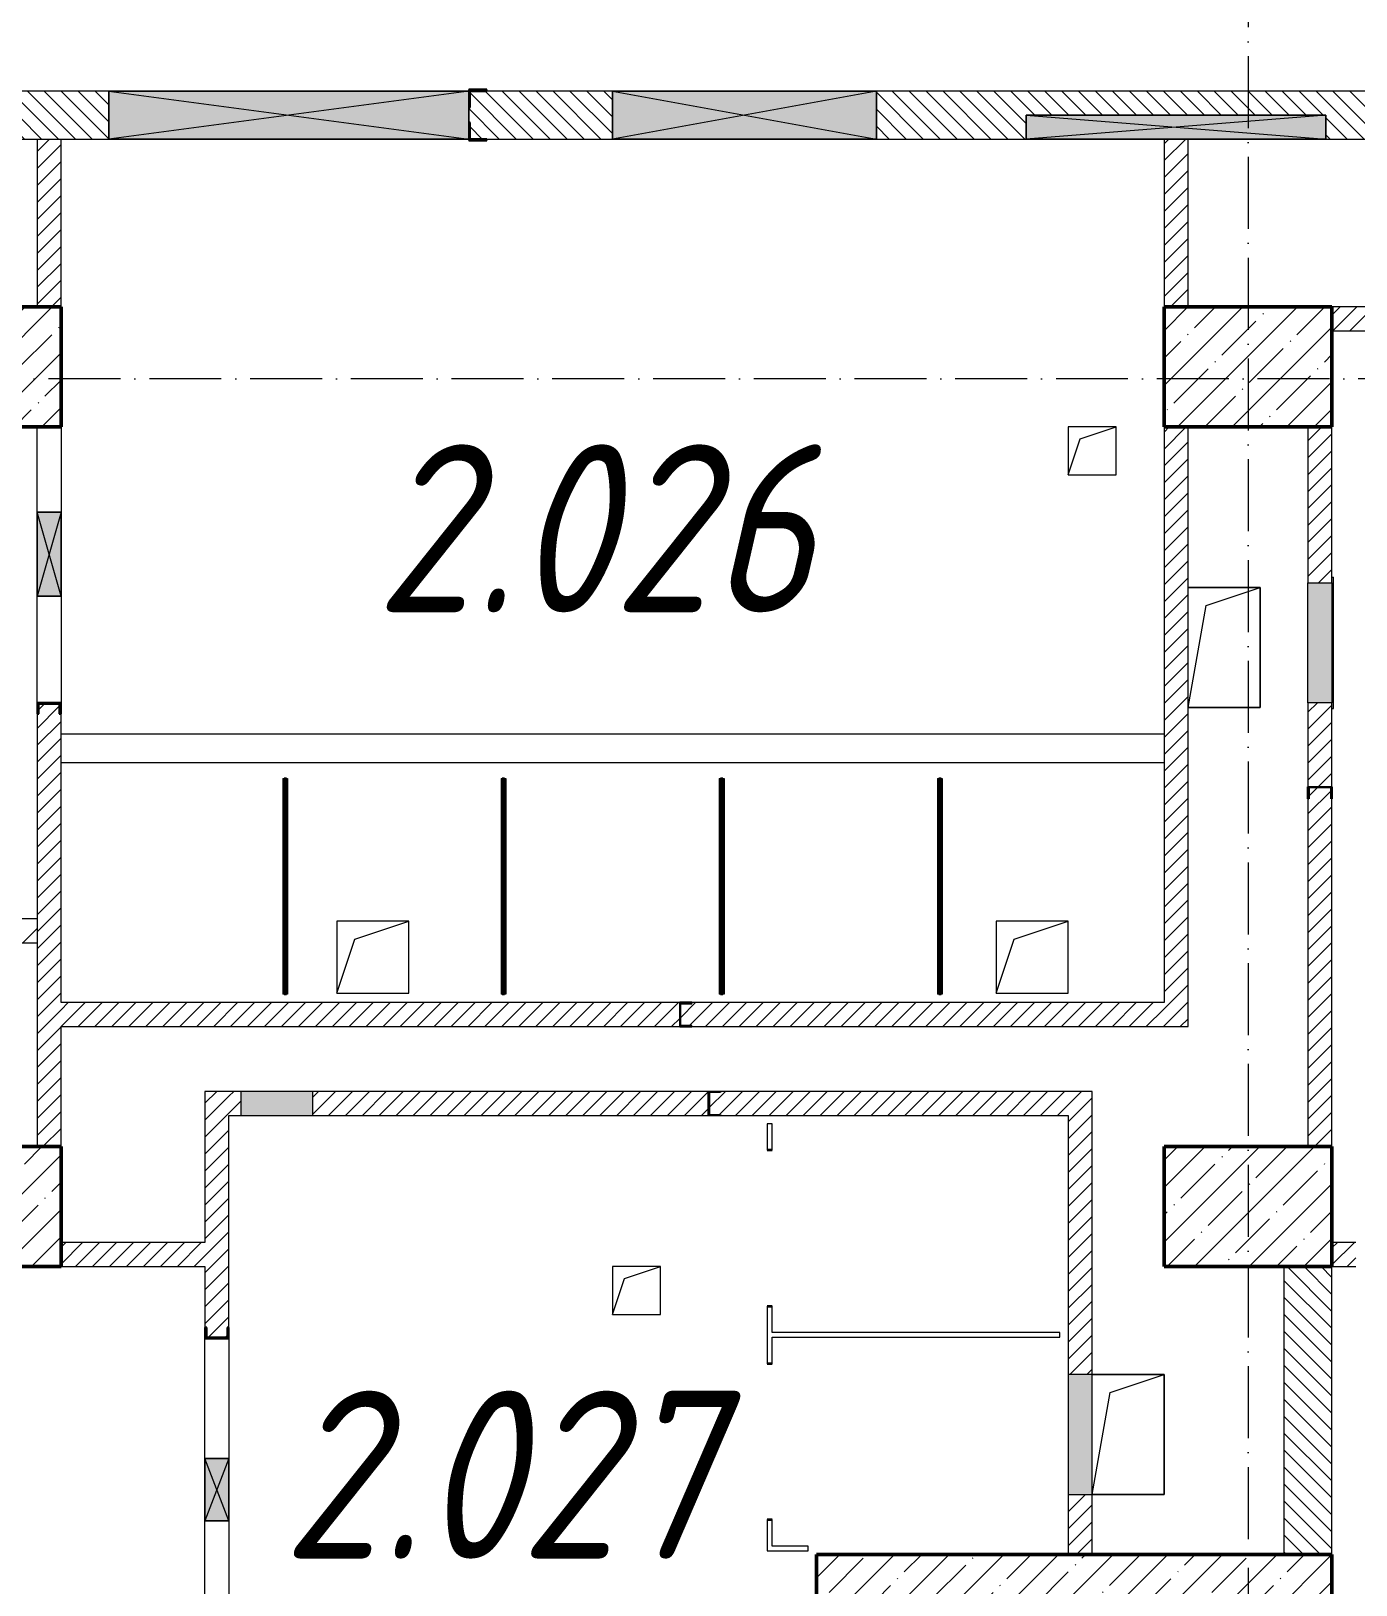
# Model space of a CAD drawing. Header units: millimetres. Extents: x -12989 to 629078, y -109036 to 555275.
# Drawn here: x 594643 to 600168, y 148838 to 155315 of the extents above; entities that cross this region are included whole.
import ezdxf

# ---------------------------------------------------------------- set-up
doc = ezdxf.new("R2010")
doc.units = ezdxf.units.MM
doc.linetypes.add('50_200_ШТРИХ_1Т_ш5_п1_п1_', pattern=[700, 500, -100, 0, -100])
for name, color, linetype, lineweight in [('A-DETL-GENF-OTLN', 7, 'Continuous', 9), ('A-DOOR-OPNG-MCUT', 7, 'Continuous', 35), ('A-FLOR-____-OTLN', 7, 'Continuous', 9), ('A-GENM-____-MCUT', 7, 'Continuous', 25), ('A-GENM-____-OTLN', 7, 'Continuous', 9), ('A-GENM-____-OTLN-1', 7, 'Continuous', 25), ('A-GLAZ-____-OTLN', 7, 'Continuous', 9), ('A-WALL-____-MCUT', 7, 'Continuous', 13), ('A-WALL-____-MCUT-2', 7, 'Continuous', 50), ('A-WALL-____-OTLN', 7, 'Continuous', 9), ('A-WALL-____-PATT-1', 7, 'Continuous', 9), ('A-WALL-FNSH-MCUT-1', 7, 'Continuous', 9), ('I-WALL-____-OTLN', 7, 'Continuous', 9), ('S-COLS-____-MCUT', 7, 'Continuous', 50), ('S-COLS-____-OTLN', 7, 'Continuous', 9), ('S-GRID-____-OTLN-1', 7, '50_200_ШТРИХ_1Т_ш5_п1_п1_', 9), ('Марки помещений', 7, 'Continuous', 9)]:
    doc.layers.add(name, color=color, linetype=linetype, lineweight=lineweight)
doc.layers.add('A-DOOR-____-OTLN-1', color=7, linetype='Continuous', lineweight=9, true_color=0xffffff)
doc.layers.add('A-GLAZ-____-OTLN-1', color=7, linetype='Continuous', lineweight=9, true_color=0xc0c0c0)
doc.styles.add('ISOCPEUR_I_2', font='isocpeui.ttf', dxfattribs={"width": 0.85, "height": 2.3})
pattern_1 = [(135, (516567.8, 90784.41), (-35.35534, -35.35534), [])]
pattern_2 = [(45, (516567.8, 90784.41), (-35.35534, 35.35534), [])]
pattern_3 = [(45, (516567.8, 90784.41), (-114.04925, 114.04925), []), (45, (516681.85, 90784.41), (-114.04925, 114.04925), [201.612, -40.322, 3.353, -36.97])]

# ---------------------------------------------------------------- blocks, each defined once
blk = doc.blocks.new('DOR_ДУ_распашная__1Ст_Прямоугольная_ШЕР - Вн_650х2100h_Кабинки С_у-17949503-АР1_План отверстий 2 этажа в осях 1-64_Ю-ЯЯ')
at = {"layer": 'A-DOOR-OPNG-MCUT'}
for p, q in [((-325, 10), (-325, -10)), ((325, -10), (325, 10))]:
    blk.add_line(p, q, dxfattribs=at)
blk = doc.blocks.new('BSC_Колонна _Прямоугольная - 500х700-V106-АР1_План отверстий 2 этажа в осях 1-64_Ю-ЯЯ')
at = {"layer": 'S-COLS-____-OTLN'}
h = blk.add_hatch(dxfattribs=at)
h.set_pattern_fill('FP_119', color=256, style=0, pattern_type=2)
h.set_pattern_definition([(315, (-63131.04, 77850), (114.04925, 114.04925), []), (315, (-63131.04, 77735.95), (114.04925, 114.04925), [201.613, -40.323, 3.353, -36.97])])
h.paths.add_polyline_path([(-250, 350), (-250, -350), (250, -350), (250, 350)], flags=0)
at = {"layer": 'S-COLS-____-MCUT'}
for p, q in [((250, 350), (-250, 350)), ((-250, 350), (-250, -350)), ((250, -350), (250, 350)), ((-250, -350), (250, -350))]:
    blk.add_line(p, q, dxfattribs=at)
blk = doc.blocks.new('BSC_Колонна _Прямоугольная - 500х700-V107-АР1_План отверстий 2 этажа в осях 1-64_Ю-ЯЯ')
at = {"layer": 'S-COLS-____-OTLN'}
h = blk.add_hatch(dxfattribs=at)
h.set_pattern_fill('FP_120', color=256, style=0, pattern_type=2)
h.set_pattern_definition([(315, (-63131.04, 83150), (114.04925, 114.04925), []), (315, (-63131.04, 83035.95), (114.04925, 114.04925), [201.613, -40.323, 3.353, -36.97])])
h.paths.add_polyline_path([(-250, 350), (-250, -350), (250, -350), (250, 350)], flags=0)
at = {"layer": 'S-COLS-____-MCUT'}
for p, q in [((250, 350), (-250, 350)), ((-250, 350), (-250, -350)), ((250, -350), (250, 350)), ((-250, -350), (250, -350))]:
    blk.add_line(p, q, dxfattribs=at)
blk = doc.blocks.new('BSC_Колонна _Прямоугольная - 500х700-V126-АР1_План отверстий 2 этажа в осях 1-64_Ю-ЯЯ')
at = {"layer": 'S-COLS-____-OTLN'}
h = blk.add_hatch(dxfattribs=at)
h.set_pattern_fill('FP_139', color=256, style=0, pattern_type=2)
h.set_pattern_definition([(315, (-59631.04, 77850), (114.04925, 114.04925), []), (315, (-59631.04, 77735.95), (114.04925, 114.04925), [201.613, -40.323, 3.353, -36.97])])
h.paths.add_polyline_path([(-250, 350), (-250, -350), (250, -350), (250, 350)], flags=0)
at = {"layer": 'S-COLS-____-MCUT'}
for p, q in [((250, 350), (-250, 350)), ((-250, 350), (-250, -350)), ((250, -350), (250, 350)), ((-250, -350), (250, -350))]:
    blk.add_line(p, q, dxfattribs=at)
blk = doc.blocks.new('BSC_Колонна _Прямоугольная - 500х700-V127-АР1_План отверстий 2 этажа в осях 1-64_Ю-ЯЯ')
at = {"layer": 'S-COLS-____-OTLN'}
h = blk.add_hatch(dxfattribs=at)
h.set_pattern_fill('FP_140', color=256, style=0, pattern_type=2)
h.set_pattern_definition([(315, (-59631.04, 83150), (114.04925, 114.04925), []), (315, (-59631.04, 83035.95), (114.04925, 114.04925), [201.613, -40.323, 3.353, -36.97])])
h.paths.add_polyline_path([(-250, 350), (-250, -350), (250, -350), (250, 350)], flags=0)
at = {"layer": 'S-COLS-____-MCUT'}
for p, q in [((250, 350), (-250, 350)), ((-250, 350), (-250, -350)), ((250, -350), (250, 350)), ((-250, -350), (250, -350))]:
    blk.add_line(p, q, dxfattribs=at)
blk = doc.blocks.new('154_Стойка_СКБ_Швеллер - СМ-2180_100-28278414-АР1_План отверстий 2 этажа в осях 1-64_Ю-ЯЯ')
at = {"layer": 'A-GENM-____-MCUT'}
for p, q in [((171, 50), (125, 50)), ((125, 50), (125, -50)), ((129.5, 42.4), (171, 42.4)), ((129.5, -42.4), (129.5, 42.4)), ((171, 42.4), (171, 50)), ((125, -50), (171, -50)), ((171, -42.4), (129.5, -42.4)), ((171, -50), (171, -42.4))]:
    blk.add_line(p, q, dxfattribs=at)
blk = doc.blocks.new('154_Фахверк_СКБ_Швеллер - Тип_100_3960-28333271-АР1_План отверстий 2 этажа в осях 1-64_Ю-ЯЯ')
at = {"layer": 'A-GENM-____-MCUT'}
for p, q in [((125, 50), (175, 50)), ((125, -50), (125, 50)), ((128, 47), (128, -47)), ((175, 47), (128, 47)), ((175, 50), (175, 47)), ((175, -50), (125, -50)), ((128, -47), (175, -47)), ((175, -47), (175, -50))]:
    blk.add_line(p, q, dxfattribs=at)
blk = doc.blocks.new('154_Фахверк_СКБ_Швеллер - Тип_100_3960-28331862-АР1_План отверстий 2 этажа в осях 1-64_Ю-ЯЯ')
at = {"layer": 'A-GENM-____-MCUT'}
for p, q in [((175, 50), (125, 50)), ((125, 50), (125, -50)), ((128, 47), (175, 47)), ((128, -47), (128, 47)), ((175, 47), (175, 50)), ((125, -50), (175, -50)), ((175, -47), (128, -47)), ((175, -50), (175, -47))]:
    blk.add_line(p, q, dxfattribs=at)
blk = doc.blocks.new('Фахверк_СКБ_Уголок - 200_3960-28339211-АР1_План отверстий 2 этажа в осях 1-64_Ю-ЯЯ')
at = {"layer": 'A-GENM-____-MCUT'}
for p, q in [((125, 156), (50, 156)), ((50, 156), (50, 150)), ((50, 150), (119, 150)), ((119, 150), (119, 81)), ((125, 81), (125, 156)), ((119, 81), (125, 81)), ((125, 19), (119, 19)), ((119, 19), (119, -50)), ((125, -56), (125, 19)), ((119, -50), (50, -50)), ((50, -50), (50, -56)), ((50, -56), (125, -56))]:
    blk.add_line(p, q, dxfattribs=at)
blk = doc.blocks.new('131_Панель боковая - 900х1500-29281255-АР1_План отверстий 2 этажа в осях 1-64_Ю-ЯЯ')
at = {"layer": 'A-GENM-____-MCUT'}
for p, q in [((450, 5), (-450, 5)), ((-450, 5), (-450, -5)), ((450, -5), (450, 5)), ((-450, -5), (450, -5))]:
    blk.add_line(p, q, dxfattribs=at)
at = {"layer": 'A-GENM-____-OTLN'}
for p, q in [((-450, 10), (450, 10)), ((-450, 5), (-450, 10)), ((450, 10), (450, 5)), ((-450, -10), (-450, -5)), ((-450, -10), (450, -10)), ((450, -5), (450, -10))]:
    blk.add_line(p, q, dxfattribs=at)
blk = doc.blocks.new('AR_Отверстие Ниша - Лючок-32401897-АР1_План отверстий 2 этажа в осях 1-64_Ю-ЯЯ')
at = {"layer": 'A-GLAZ-____-OTLN'}
blk.add_hatch(color=256, dxfattribs=at).paths.add_polyline_path([(250, -50), (250, 50), (-250, 50), (-250, -50), (-158, -50)], flags=0)
for p, q in [((250, 50), (-250, 50)), ((-250, 50), (-250, -50)), ((250, -50), (250, 50)), ((-250, -50), (250, -50))]:
    blk.add_line(p, q, dxfattribs=at)
blk = doc.blocks.new('AR_Отверстие Ниша - Лючок-32401869-АР1_План отверстий 2 этажа в осях 1-64_Ю-ЯЯ')
at = {"layer": 'A-GLAZ-____-OTLN'}
blk.add_hatch(color=256, dxfattribs=at).paths.add_polyline_path([(250, 50), (-250, 50), (-250, -50), (250, -50)], flags=0)
for p, q in [((-250, 50), (250, 50)), ((-250, -50), (-250, 50)), ((250, 50), (250, -50)), ((250, -50), (-250, -50))]:
    blk.add_line(p, q, dxfattribs=at)
blk = doc.blocks.new('Л_Общий_Лючок - Лючок-29741473-АР1_План отверстий 2 этажа в осях 1-64_Ю-ЯЯ')
at = {"layer": 'A-GLAZ-____-OTLN-1'}
blk.add_hatch(color=256, dxfattribs=at).paths.add_polyline_path([(-24, -6), (524, -6), (524, 0), (-24, 0)], flags=0)
at = {"layer": 'A-GLAZ-____-OTLN'}
for p, q in [((-24, 0), (-24, -6)), ((524, 0), (524, -6)), ((-24, -6), (524, -6))]:
    blk.add_line(p, q, dxfattribs=at)
blk = doc.blocks.new('AR_Отверстие Ниша - Лючок-32401924-АР1_План отверстий 2 этажа в осях 1-64_Ю-ЯЯ')
at = {"layer": 'A-GLAZ-____-OTLN'}
blk.add_hatch(color=256, dxfattribs=at).paths.add_polyline_path([(150, -50), (150, 50), (-150, 50), (-150, -50)], flags=0)
for p, q in [((150, 50), (-150, 50)), ((-150, 50), (-150, -50)), ((150, -50), (150, 50)), ((-150, -50), (150, -50))]:
    blk.add_line(p, q, dxfattribs=at)
blk = doc.blocks.new('AR_Отверстие прямоугольное _в плите_ - AR_Отверстие прямоугольное _в плите_-30459333-АР1_План отверстий 2 этажа в осях 1-64_Ю-ЯЯ')
at = {"layer": 'A-GENM-____-OTLN'}
for p, q in [((150, 250), (-150, 250)), ((-75, 175), (150, 250)), ((150, -250), (150, 250)), ((-150, -250), (-75, 175)), ((-150, -250), (150, -250))]:
    blk.add_line(p, q, dxfattribs=at)
blk = doc.blocks.new('AR_Отверстие прямоугольное _в плите_ - AR_Отверстие прямоугольное _в плите_-30459207-АР1_План отверстий 2 этажа в осях 1-64_Ю-ЯЯ')
at = {"layer": 'A-GENM-____-OTLN'}
for p, q in [((100, 100), (-100, 100)), ((-100, 100), (-100, -100)), ((-50, 50), (100, 100)), ((100, -100), (100, 100)), ((-100, -100), (-50, 50)), ((-100, -100), (100, -100))]:
    blk.add_line(p, q, dxfattribs=at)
blk = doc.blocks.new('AR_Отверстие прямоугольное _в плите_ - AR_Отверстие прямоугольное _в плите_-30459341-АР1_План отверстий 2 этажа в осях 1-64_Ю-ЯЯ')
at = {"layer": 'A-GENM-____-OTLN'}
for p, q in [((150, 150), (-150, 150)), ((-150, 150), (-150, -150)), ((-75, 75), (150, 150)), ((150, -150), (150, 150)), ((-150, -150), (-75, 75)), ((-150, -150), (150, -150))]:
    blk.add_line(p, q, dxfattribs=at)
blk = doc.blocks.new('AR_Отверстие прямоугольное _в стене__БезПР - AR_Отверстие прямоугольное _в стене__БезПР-36789340-АР1_План отверстий 2 этажа в осях 1-64_Ю-ЯЯ')
at = {"layer": 'A-GLAZ-____-OTLN'}
blk.add_hatch(color=256, dxfattribs=at).paths.add_polyline_path([(175, -50), (175, 50), (-175, 50), (-175, -50)], flags=0)
at = {"layer": 'A-DETL-GENF-OTLN'}
for p, q in [((-175, -50), (-175, 50)), ((-175, 50), (175, 50)), ((175, 50), (-175, -50)), ((-175, 50), (175, -50)), ((175, 50), (-175, 50)), ((-175, 50), (-175, -50)), ((175, 50), (175, -50)), ((175, -50), (175, 50)), ((175, -50), (-175, -50)), ((-175, -50), (175, -50))]:
    blk.add_line(p, q, dxfattribs=at)
at = {"layer": 'A-GLAZ-____-OTLN'}
blk.add_line((175, 50), (-175, 50), dxfattribs=at)
blk = doc.blocks.new('AR_Отверстие прямоугольное _в стене__БезПР - AR_Отверстие прямоугольное _в стене__БезПР-36789349-АР1_План отверстий 2 этажа в осях 1-64_Ю-ЯЯ')
at = {"layer": 'A-GLAZ-____-OTLN'}
blk.add_hatch(color=256, dxfattribs=at).paths.add_polyline_path([(130, 50), (-130, 50), (-130, -50), (130, -50)], flags=0)
at = {"layer": 'A-DETL-GENF-OTLN'}
for p, q in [((-130, -50), (-130, 50)), ((-130, 50), (130, 50)), ((130, 50), (-130, -50)), ((-130, 50), (130, -50)), ((130, 50), (-130, 50)), ((-130, 50), (-130, -50)), ((130, 50), (130, -50)), ((130, -50), (130, 50)), ((130, -50), (-130, -50)), ((-130, -50), (130, -50))]:
    blk.add_line(p, q, dxfattribs=at)
at = {"layer": 'A-GLAZ-____-OTLN'}
blk.add_line((130, 50), (-130, 50), dxfattribs=at)
blk = doc.blocks.new('AR_Отверстие прямоугольное _в стене__БезПР - AR_Отверстие прямоугольное _в стене__БезПР-36789370-АР1_План отверстий 2 этажа в осях 1-64_Ю-ЯЯ')
at = {"layer": 'A-GLAZ-____-OTLN'}
blk.add_hatch(color=256, dxfattribs=at).paths.add_polyline_path([(750, -100), (750, 100), (-750, 100), (-750, -100)], flags=0)
at = {"layer": 'A-DETL-GENF-OTLN'}
for p, q in [((-750, -100), (-750, 100)), ((-750, 100), (750, 100)), ((750, 100), (-750, -100)), ((-750, 100), (750, -100)), ((750, 100), (-750, 100)), ((-750, 100), (-750, -100)), ((750, 100), (750, -100)), ((750, -100), (750, 100)), ((750, -100), (-750, -100)), ((-750, -100), (750, -100))]:
    blk.add_line(p, q, dxfattribs=at)
at = {"layer": 'A-GLAZ-____-OTLN'}
blk.add_line((750, 100), (-750, 100), dxfattribs=at)
blk = doc.blocks.new('AR_Отверстие прямоугольное _в стене_ - AR_Отверстие прямоугольное _в стене__ОВ-36826716-АР1_План отверстий 2 этажа в осях 1-64_Ю-ЯЯ')
at = {"layer": 'A-GLAZ-____-OTLN'}
blk.add_hatch(color=256, dxfattribs=at).paths.add_polyline_path([(550, -100), (550, 100), (-550, 100), (-550, -100), (239.8, -100)], flags=0)
at = {"layer": 'A-DETL-GENF-OTLN'}
for p, q in [((-550, -100), (-550, 100)), ((-550, 100), (550, 100)), ((550, 100), (-550, -100)), ((-550, 100), (550, -100)), ((550, 100), (-550, 100)), ((-550, 100), (-550, -100)), ((550, 100), (550, -100)), ((550, -100), (550, 100)), ((550, -100), (-550, -100)), ((-550, -100), (550, -100))]:
    blk.add_line(p, q, dxfattribs=at)
blk = doc.blocks.new('AR_Отверстие прямоугольное _в стене_ - AR_Отверстие прямоугольное _в стене__ОВ-36940364-АР1_План отверстий 2 этажа в осях 1-64_Ю-ЯЯ')
at = {"layer": 'A-GLAZ-____-OTLN'}
blk.add_hatch(color=256, dxfattribs=at).paths.add_polyline_path([(625, -50), (625, 50), (-625, 50), (-625, -50)], flags=0)
at = {"layer": 'A-DETL-GENF-OTLN'}
for p, q in [((-625, -50), (-625, 50)), ((-625, 50), (625, 50)), ((625, 50), (-625, -50)), ((-625, 50), (625, -50)), ((625, 50), (-625, 50)), ((-625, 50), (-625, -50)), ((625, 50), (625, -50)), ((625, -50), (625, 50)), ((625, -50), (-625, -50)), ((-625, -50), (625, -50))]:
    blk.add_line(p, q, dxfattribs=at)
blk = doc.blocks.new('3эт')
at = {"layer": 'S-GRID-____-OTLN-1', "color": 251, "ltscale": 0.6, "true_color": 0x636466}
for p, q in [((366920.7, 4029.4), (366920.7, -46882.4)), ((387845.1, -23782.4), (279101.9, -23782.4))]:
    blk.add_line(p, q, dxfattribs=at)

msp = doc.modelspace()

# ---------------------------------------------------------------- hatches: boundary and pattern name
at = {"layer": 'A-WALL-____-PATT-1'}
h = msp.add_hatch(dxfattribs=at)
h.set_pattern_fill('FP_6', color=256, style=0, pattern_type=2)
h.set_pattern_definition(pattern_1)
h.paths.add_polyline_path([(605817.7976, 154865.4504), (605817.7976, 155065.4504), (601423.7976, 155065.4504), (601423.7976, 154996.4504), (601417.7976, 154996.4504), (601417.7976, 155065.4504), (598167.7976, 155065.4504), (598167.7976, 154865.4504), (598792.7976, 154865.4504), (598792.7976, 154965.4504), (600042.7976, 154965.4504), (600042.7976, 154865.4504), (601417.7976, 154865.4504), (601417.7976, 154934.4504), (601423.7976, 154934.4504), (601423.7976, 154865.4504), (605617.7976, 154865.4504)], flags=0)
h.paths.add_polyline_path([(596542.7976, 154865.4504), (597067.7976, 154865.4504), (597067.7976, 155065.4504), (596473.7976, 155065.4504), (596473.7976, 154996.4504), (596467.7976, 154996.4504), (596467.7976, 154934.4504), (596473.7976, 154934.4504), (596473.7976, 154865.4504)], flags=0)
h.paths.add_polyline_path([(594967.7976, 154865.4504), (594967.7976, 155065.4504), (591517.7976, 155065.4504), (591517.7976, 154865.4504), (594322.6459, 154865.4504)], flags=0)
h = msp.add_hatch(dxfattribs=at)
h.set_pattern_fill('FP_5', color=256, style=0, pattern_type=2)
h.set_pattern_definition(pattern_2)
h.paths.add_polyline_path([(594767.7976, 154165.4504), (594767.7976, 154865.4504), (594667.7976, 154865.4504), (594667.7976, 154165.4504)], flags=0)
h = msp.add_hatch(dxfattribs=at)
h.set_pattern_fill('FP_5', color=256, style=0, pattern_type=2)
h.set_pattern_definition(pattern_2)
h.paths.add_polyline_path([(599467.7976, 154165.4504), (599467.7976, 154865.4504), (599367.7976, 154865.4504), (599367.7976, 154165.4504)], flags=0)
h = msp.add_hatch(dxfattribs=at)
h.set_pattern_fill('FP_5', color=256, style=0, pattern_type=2)
h.set_pattern_definition(pattern_2)
h.paths.add_polyline_path([(605117.7976, 154065.4504), (605117.7976, 154165.4504), (602417.7976, 154165.4504), (602417.7976, 154065.4504), (604927.6499, 154065.4504)], flags=0)
h.paths.add_polyline_path([(601917.7976, 154065.4504), (601917.7976, 154165.4504), (600067.7976, 154165.4504), (600067.7976, 154065.4504), (601392.6486, 154065.4504)], flags=0)
h = msp.add_hatch(dxfattribs=at)
h.set_pattern_fill('FP_5', color=256, style=0, pattern_type=2)
h.set_pattern_definition(pattern_2)
h.paths.add_polyline_path([(599367.7976, 151165.4504), (599467.7976, 151165.4504), (599467.7976, 153665.4504), (599367.7976, 153665.4504), (599367.7976, 151237.825)], flags=0)
h = msp.add_hatch(dxfattribs=at)
h.set_pattern_fill('FP_5', color=256, style=0, pattern_type=2)
h.set_pattern_definition(pattern_2)
h.paths.add_polyline_path([(599967.7976, 150665.4504), (600067.7976, 150665.4504), (600067.7976, 152115.4504), (600064.7976, 152115.4504), (600064.7976, 152162.4504), (599970.7976, 152162.4504), (599970.7976, 152115.4504), (599967.7976, 152115.4504), (599967.7976, 151237.825)], flags=0)
h.paths.add_polyline_path([(600064.7976, 152165.4504), (600067.7976, 152165.4504), (600067.7976, 152515.4504), (599967.7976, 152515.4504), (599967.7976, 152165.4504), (599970.9891, 152165.4504)], flags=0)
h.paths.add_polyline_path([(599967.7976, 153015.4504), (600067.7976, 153015.4504), (600067.7976, 153665.4504), (599967.7976, 153665.4504)], flags=0)
h = msp.add_hatch(dxfattribs=at)
h.set_pattern_fill('FP_5', color=256, style=0, pattern_type=2)
h.set_pattern_definition(pattern_2)
h.paths.add_polyline_path([(594767.7976, 150665.4504), (594767.7976, 152469.4504), (594760.1976, 152469.4504), (594760.1976, 152510.9504), (594675.3976, 152510.9504), (594675.3976, 152469.4504), (594667.7976, 152469.4504), (594667.7976, 150665.4504)], flags=0)
h = msp.add_hatch(dxfattribs=at)
h.set_pattern_fill('FP_4', color=256, style=0, pattern_type=2)
h.set_pattern_definition([(45, (516567.8, 90784.41), (-84.85281, 84.85281), [])])
h.paths.add_polyline_path([(594167.7976, 151515.4504), (594667.7976, 151515.4504), (594667.7976, 151615.4504), (594167.7976, 151615.4504)], flags=0)
h = msp.add_hatch(dxfattribs=at)
h.set_pattern_fill('FP_5', color=256, style=0, pattern_type=2)
h.set_pattern_definition(pattern_2)
h.paths.add_polyline_path([(599367.7976, 151165.4504), (599367.7976, 151265.4504), (597397.7976, 151265.4504), (597397.7976, 151262.4504), (597350.7976, 151262.4504), (597350.7976, 151168.4504), (597397.7976, 151168.4504), (597397.7976, 151165.4504), (597857.6472, 151165.4504)], flags=0)
h.paths.add_polyline_path([(597347.7976, 151165.4504), (597347.7976, 151265.4504), (594767.7976, 151265.4504), (594767.7976, 151165.4504), (596090.1466, 151165.4504)], flags=0)
h = msp.add_hatch(dxfattribs=at)
h.set_pattern_fill('FP_5', color=256, style=0, pattern_type=2)
h.set_pattern_definition(pattern_2)
h.paths.add_polyline_path([(595467.7976, 146165.4504), (595467.7976, 147715.4504), (595367.7976, 147715.4504), (595367.7976, 146165.4504)], flags=0)
h.paths.add_polyline_path([(595375.3976, 148165.4504), (595467.7976, 148165.4504), (595467.7976, 148669.4504), (595460.1976, 148669.4504), (595460.1976, 148710.9504), (595375.3976, 148710.9504), (595375.3976, 148669.4504), (595367.7976, 148669.4504), (595367.7976, 148165.4504)], flags=0)
h.paths.add_polyline_path([(595375.3976, 149869.9504), (595460.1976, 149869.9504), (595460.1976, 149911.4504), (595467.7976, 149911.4504), (595467.7976, 150895.4504), (595367.7976, 150895.4504), (595367.7976, 149911.4504), (595375.3976, 149911.4504)], flags=0)
h = msp.add_hatch(dxfattribs=at)
h.set_pattern_fill('FP_5', color=256, style=0, pattern_type=2)
h.set_pattern_definition(pattern_2)
h.paths.add_polyline_path([(599067.7976, 150795.4504), (599067.7976, 150895.4504), (597517.7976, 150895.4504), (597517.7976, 150892.4504), (597470.7976, 150892.4504), (597470.7976, 150798.4504), (597517.7976, 150798.4504), (597517.7976, 150795.4504), (598967.7976, 150795.4504)], flags=0)
h.paths.add_polyline_path([(597467.7976, 150795.4504), (597467.7976, 150895.4504), (595817.7976, 150895.4504), (595817.7976, 150795.4504), (596090.1466, 150795.4504)], flags=0)
h.paths.add_polyline_path([(595517.7976, 150795.4504), (595517.7976, 150895.4504), (595467.7976, 150895.4504), (595467.7976, 150795.4504)], flags=0)
h = msp.add_hatch(dxfattribs=at)
h.set_pattern_fill('FP_5', color=256, style=0, pattern_type=2)
h.set_pattern_definition(pattern_2)
h.paths.add_polyline_path([(598967.7976, 148965.4504), (599067.7976, 148965.4504), (599067.7976, 149215.4504), (598967.7976, 149215.4504)], flags=0)
h.paths.add_polyline_path([(598967.7976, 149715.4504), (599067.7976, 149715.4504), (599067.7976, 150795.4504), (598967.7976, 150795.4504)], flags=0)
h = msp.add_hatch(dxfattribs=at)
h.set_pattern_fill('FP_5', color=256, style=0, pattern_type=2)
h.set_pattern_definition(pattern_2)
h.paths.add_polyline_path([(595367.7976, 150165.4504), (595367.7976, 150265.4504), (594767.7976, 150265.4504), (594767.7976, 150165.4504)], flags=0)
h = msp.add_hatch(dxfattribs=at)
h.set_pattern_fill('FP_5', color=256, style=0, pattern_type=2)
h.set_pattern_definition(pattern_2)
h.paths.add_polyline_path([(602463.7976, 150165.4504), (602617.7976, 150165.4504), (602617.7976, 150265.4504), (602463.7976, 150265.4504), (602463.7976, 150257.8504), (602422.2976, 150257.8504), (602422.2976, 150173.0504), (602463.7976, 150173.0504)], flags=0)
h.paths.add_polyline_path([(600467.7976, 150165.4504), (601221.7976, 150165.4504), (601221.7976, 150173.0504), (601263.2976, 150173.0504), (601263.2976, 150257.8504), (601221.7976, 150257.8504), (601221.7976, 150265.4504), (600467.7976, 150265.4504), (600467.7976, 150173.0504)], flags=0)
h.paths.add_polyline_path([(600167.7976, 150165.4504), (600167.7976, 150265.4504), (600067.7976, 150265.4504), (600067.7976, 150165.4504)], flags=0)
h = msp.add_hatch(dxfattribs=at)
h.set_pattern_fill('FP_6', color=256, style=0, pattern_type=2)
h.set_pattern_definition(pattern_1)
h.paths.add_polyline_path([(600067.7976, 148965.4504), (600067.7976, 150165.4504), (599867.7976, 150165.4504), (599867.7976, 148965.4504)], flags=0)
h = msp.add_hatch(dxfattribs=at)
h.set_pattern_fill('FP_13', color=256, style=0, pattern_type=2)
h.set_pattern_definition(pattern_3)
h.paths.add_polyline_path([(597917.7976, 146215.4504), (598167.7976, 146215.4504), (598167.7976, 148965.4504), (597917.7976, 148965.4504), (597917.7976, 148009.0003)], flags=0)
h = msp.add_hatch(dxfattribs=at)
h.set_pattern_fill('FP_13', color=256, style=0, pattern_type=2)
h.set_pattern_definition(pattern_3)
h.paths.add_polyline_path([(600067.7976, 148715.4504), (600067.7976, 148965.4504), (598167.7976, 148965.4504), (598167.7976, 148715.4504), (599625.1479, 148715.4504)], flags=0)

# ---------------------------------------------------------------- linework, layer by layer
at = {"layer": 'A-FLOR-____-OTLN'}
for p, q in [((599467.7976, 152995.4504), (599767.7976, 152995.4504)), ((599767.7976, 152995.4504), (599767.7976, 152495.4504)), ((599767.7976, 152495.4504), (599467.7976, 152495.4504)), ((599067.7976, 149715.1029), (599367.7976, 149715.1029)), ((599367.7976, 149715.1029), (599367.7976, 149215.1029)), ((599367.7976, 149215.1029), (599067.7976, 149215.1029))]:
    msp.add_line(p, q, dxfattribs=at)
at = {"layer": 'A-WALL-____-MCUT'}
for p, q in [((594967.7976, 155065.4504), (591517.7976, 155065.4504)), ((597067.7976, 155065.4504), (596542.7976, 155065.4504)), ((601417.7976, 155065.4504), (598167.7976, 155065.4504)), ((591517.7976, 154865.4504), (594967.7976, 154865.4504)), ((596542.7976, 154865.4504), (597067.7976, 154865.4504)), ((598167.7976, 154865.4504), (598792.7976, 154865.4504)), ((600042.7976, 154865.4504), (601417.7976, 154865.4504)), ((599867.7976, 150165.4504), (599867.7976, 148965.4504)), ((600067.7976, 148965.4504), (600067.7976, 150165.4504))]:
    msp.add_line(p, q, dxfattribs=at)
at = {"layer": 'A-WALL-____-MCUT-2'}
for p, q in [((597917.7976, 148965.4504), (597917.7976, 146215.4504)), ((600067.7976, 148965.4504), (597917.7976, 148965.4504)), ((600067.7976, 148715.4504), (600067.7976, 148965.4504))]:
    msp.add_line(p, q, dxfattribs=at)
at = {"layer": 'A-WALL-____-OTLN'}
for p, q in [((594767.7976, 152385.4504), (599367.7976, 152385.4504)), ((599367.7976, 152265.4504), (594767.7976, 152265.4504))]:
    msp.add_line(p, q, dxfattribs=at)
at = {"layer": 'A-WALL-FNSH-MCUT-1'}
for p, q in [((594667.7976, 154865.4504), (594667.7976, 154165.4504)), ((594767.7976, 154165.4504), (594767.7976, 154865.4504)), ((599367.7976, 154865.4504), (599367.7976, 154165.4504)), ((599467.7976, 154165.4504), (599467.7976, 154865.4504)), ((601717.7976, 154165.4504), (600067.7976, 154165.4504)), ((600067.7976, 154065.4504), (601917.7976, 154065.4504)), ((599367.7976, 153665.4504), (599367.7976, 151265.4504)), ((599467.7976, 151165.4504), (599467.7976, 153665.4504)), ((599967.7976, 153665.4504), (599967.7976, 153015.4504)), ((600067.7976, 153015.4504), (600067.7976, 153665.4504)), ((599967.7976, 152515.4504), (599967.7976, 152165.4504)), ((600067.7976, 152165.4504), (600067.7976, 152515.4504)), ((594667.7976, 152469.4504), (594667.7976, 150665.4504)), ((594767.7976, 151265.4504), (594767.7976, 152469.4504)), ((599967.7976, 152115.4504), (599967.7976, 150665.4504)), ((600067.7976, 150665.4504), (600067.7976, 152115.4504)), ((594667.7976, 151615.4504), (594067.7976, 151615.4504)), ((594167.7976, 151515.4504), (594667.7976, 151515.4504)), ((597347.7976, 151265.4504), (594767.7976, 151265.4504)), ((599367.7976, 151265.4504), (597397.7976, 151265.4504)), ((594767.7976, 151165.4504), (597347.7976, 151165.4504)), ((594767.7976, 150665.4504), (594767.7976, 151165.4504)), ((597397.7976, 151165.4504), (599467.7976, 151165.4504)), ((595367.7976, 150895.4504), (595367.7976, 150265.4504)), ((595517.7976, 150895.4504), (595367.7976, 150895.4504)), ((597467.7976, 150895.4504), (595817.7976, 150895.4504)), ((599067.7976, 150895.4504), (597517.7976, 150895.4504)), ((599067.7976, 149715.4504), (599067.7976, 150895.4504)), ((595467.7976, 150795.4504), (595517.7976, 150795.4504)), ((595467.7976, 149911.4504), (595467.7976, 150795.4504)), ((595817.7976, 150795.4504), (597467.7976, 150795.4504)), ((597517.7976, 150795.4504), (598967.7976, 150795.4504)), ((598967.7976, 150795.4504), (598967.7976, 149715.4504)), ((597712.7976, 150760.4504), (597712.7976, 150650.4504)), ((597732.7976, 150760.4504), (597712.7976, 150760.4504)), ((597732.7976, 150650.4504), (597732.7976, 150760.4504)), ((595367.7976, 150265.4504), (594767.7976, 150265.4504)), ((600167.7976, 150265.4504), (600067.7976, 150265.4504)), ((594767.7976, 150165.4504), (595367.7976, 150165.4504)), ((595367.7976, 150165.4504), (595367.7976, 149911.4504)), ((600067.7976, 150165.4504), (600167.7976, 150165.4504)), ((597712.7976, 150000.4504), (597712.7976, 149760.4504)), ((597732.7976, 149890.4504), (597732.7976, 150000.4504)), ((598932.7976, 149890.4504), (597732.7976, 149890.4504)), ((598932.7976, 149870.4504), (598932.7976, 149890.4504)), ((597732.7976, 149760.4504), (597732.7976, 149870.4504)), ((597732.7976, 149870.4504), (598932.7976, 149870.4504)), ((598967.7976, 149215.4504), (598967.7976, 148965.4504)), ((599067.7976, 148965.4504), (599067.7976, 149215.4504)), ((597712.7976, 149110.4504), (597712.7976, 148980.4504)), ((597732.7976, 149000.4504), (597732.7976, 149110.4504)), ((597712.7976, 148980.4504), (597882.7976, 148980.4504)), ((597882.7976, 149000.4504), (597732.7976, 149000.4504)), ((597882.7976, 148980.4504), (597882.7976, 149000.4504))]:
    msp.add_line(p, q, dxfattribs=at)
at = {"layer": 'I-WALL-____-OTLN'}
for p, q in [((594667.7976, 153310.4504), (594667.7976, 153665.4504)), ((594767.7976, 153665.4504), (594767.7976, 153310.4504)), ((594667.7976, 152515.4504), (594667.7976, 152960.4504)), ((594767.7976, 152960.4504), (594767.7976, 152515.4504)), ((595367.7976, 149365.4504), (595367.7976, 149865.4504)), ((595467.7976, 149865.4504), (595467.7976, 149365.4504)), ((595367.7976, 148715.4504), (595367.7976, 149105.4504)), ((595467.7976, 149105.4504), (595467.7976, 148715.4504))]:
    msp.add_line(p, q, dxfattribs=at)

# ---------------------------------------------------------------- block references
msp.add_blockref('3эт', (232797.0902, 177647.8646))
at = {"layer": 'A-DOOR-____-OTLN-1', "rotation": 89.99999999999966}
for p in [(597722.7976, 150325.4504), (597722.7976, 149435.4504)]:
    msp.add_blockref('DOR_ДУ_распашная__1Ст_Прямоугольная_ШЕР - Вн_650х2100h_Кабинки С_у-17949503-АР1_План отверстий 2 этажа в осях 1-64_Ю-ЯЯ', p, dxfattribs=at)
at = {"layer": 'A-GENM-____-OTLN'}
for name, p in [('AR_Отверстие прямоугольное _в плите_ - AR_Отверстие прямоугольное _в плите_-30459207-АР1_План отверстий 2 этажа в осях 1-64_Ю-ЯЯ', (599067.7976, 153565.4504)), ('AR_Отверстие прямоугольное _в плите_ - AR_Отверстие прямоугольное _в плите_-30459333-АР1_План отверстий 2 этажа в осях 1-64_Ю-ЯЯ', (599617.7976, 152745.4504)), ('AR_Отверстие прямоугольное _в плите_ - AR_Отверстие прямоугольное _в плите_-30459341-АР1_План отверстий 2 этажа в осях 1-64_Ю-ЯЯ', (596067.7976, 151455.5583)), ('AR_Отверстие прямоугольное _в плите_ - AR_Отверстие прямоугольное _в плите_-30459341-АР1_План отверстий 2 этажа в осях 1-64_Ю-ЯЯ', (598817.7976, 151455.5583)), ('AR_Отверстие прямоугольное _в плите_ - AR_Отверстие прямоугольное _в плите_-30459207-АР1_План отверстий 2 этажа в осях 1-64_Ю-ЯЯ', (597167.7976, 150065.1029)), ('AR_Отверстие прямоугольное _в плите_ - AR_Отверстие прямоугольное _в плите_-30459333-АР1_План отверстий 2 этажа в осях 1-64_Ю-ЯЯ', (599217.7976, 149465.1029))]:
    msp.add_blockref(name, p, dxfattribs=at)
at = {"layer": 'A-GENM-____-OTLN', "rotation": 270.0000000000003}
for p in [(595702.7976, 151750.4504), (596612.7976, 151750.4504), (597522.7976, 151750.4504), (598432.7976, 151750.4504)]:
    msp.add_blockref('131_Панель боковая - 900х1500-29281255-АР1_План отверстий 2 этажа в осях 1-64_Ю-ЯЯ', p, dxfattribs=at)
at = {"layer": 'A-GENM-____-OTLN-1'}
for name, p, rotation in [('Фахверк_СКБ_Уголок - 200_3960-28339211-АР1_План отверстий 2 этажа в осях 1-64_Ю-ЯЯ', (596592.7976, 155015.4504), 180), ('154_Стойка_СКБ_Швеллер - СМ-2180_100-28278414-АР1_План отверстий 2 этажа в осях 1-64_Ю-ЯЯ', (594717.7976, 152640.4504), 269.9999999999999), ('154_Фахверк_СКБ_Швеллер - Тип_100_3960-28333271-АР1_План отверстий 2 этажа в осях 1-64_Ю-ЯЯ', (600017.7976, 152290.4504), 269.9999999999999), ('154_Стойка_СКБ_Швеллер - СМ-2180_100-28278414-АР1_План отверстий 2 этажа в осях 1-64_Ю-ЯЯ', (595417.7976, 149740.4504), 89.99999999999987)]:
    msp.add_blockref(name, p, dxfattribs=dict(at, rotation=rotation))
for name, p in [('154_Фахверк_СКБ_Швеллер - Тип_100_3960-28331862-АР1_План отверстий 2 этажа в осях 1-64_Ю-ЯЯ', (597222.7976, 151215.4504)), ('154_Фахверк_СКБ_Швеллер - Тип_100_3960-28333271-АР1_План отверстий 2 этажа в осях 1-64_Ю-ЯЯ', (597342.7976, 150845.4504))]:
    msp.add_blockref(name, p, dxfattribs=at)
at = {"layer": 'A-GLAZ-____-OTLN'}
for name, p in [('AR_Отверстие прямоугольное _в стене__БезПР - AR_Отверстие прямоугольное _в стене__БезПР-36789370-АР1_План отверстий 2 этажа в осях 1-64_Ю-ЯЯ', (595717.7976, 154965.4504)), ('AR_Отверстие прямоугольное _в стене_ - AR_Отверстие прямоугольное _в стене__ОВ-36826716-АР1_План отверстий 2 этажа в осях 1-64_Ю-ЯЯ', (597617.7976, 154965.4504)), ('AR_Отверстие прямоугольное _в стене_ - AR_Отверстие прямоугольное _в стене__ОВ-36940364-АР1_План отверстий 2 этажа в осях 1-64_Ю-ЯЯ', (599417.7976, 154915.4504)), ('AR_Отверстие Ниша - Лючок-32401924-АР1_План отверстий 2 этажа в осях 1-64_Ю-ЯЯ', (595667.7976, 150845.4504))]:
    msp.add_blockref(name, p, dxfattribs=at)
for name, p, rotation in [('AR_Отверстие прямоугольное _в стене__БезПР - AR_Отверстие прямоугольное _в стене__БезПР-36789340-АР1_План отверстий 2 этажа в осях 1-64_Ю-ЯЯ', (594717.7976, 153135.4504), 269.9999999999999), ('AR_Отверстие Ниша - Лючок-32401869-АР1_План отверстий 2 этажа в осях 1-64_Ю-ЯЯ', (600017.7976, 152765.4504), 269.9999999999999), ('Л_Общий_Лючок - Лючок-29741473-АР1_План отверстий 2 этажа в осях 1-64_Ю-ЯЯ', (600067.7976, 152515.4504), 89.9999999999999), ('AR_Отверстие Ниша - Лючок-32401897-АР1_План отверстий 2 этажа в осях 1-64_Ю-ЯЯ', (599017.7976, 149465.4504), 270.0000000000001), ('AR_Отверстие прямоугольное _в стене__БезПР - AR_Отверстие прямоугольное _в стене__БезПР-36789349-АР1_План отверстий 2 этажа в осях 1-64_Ю-ЯЯ', (595417.7976, 149235.4504), 269.9999999999999)]:
    msp.add_blockref(name, p, dxfattribs=dict(at, rotation=rotation))
at = {"layer": 'S-COLS-____-OTLN', "rotation": 89.9999999999999}
for name, p in [('BSC_Колонна _Прямоугольная - 500х700-V106-АР1_План отверстий 2 этажа в осях 1-64_Ю-ЯЯ', (594417.7976, 153915.4504)), ('BSC_Колонна _Прямоугольная - 500х700-V107-АР1_План отверстий 2 этажа в осях 1-64_Ю-ЯЯ', (599717.7976, 153915.4504)), ('BSC_Колонна _Прямоугольная - 500х700-V126-АР1_План отверстий 2 этажа в осях 1-64_Ю-ЯЯ', (594417.7976, 150415.4504)), ('BSC_Колонна _Прямоугольная - 500х700-V127-АР1_План отверстий 2 этажа в осях 1-64_Ю-ЯЯ', (599717.7976, 150415.4504))]:
    msp.add_blockref(name, p, dxfattribs=at)

# ---------------------------------------------------------------- texts
at = {"layer": 'Марки помещений', "char_height": 700, "width": 785.65375, "attachment_point": 1, "style": 'ISOCPEUR_I_2'}
for s, insert in [('2.026', (596077.3982, 153592.7248)), ('2.027', (595689.9913, 149648.057))]:
    msp.add_mtext(s, dxfattribs=dict(at, insert=insert))

doc.saveas('drawing.dxf')
